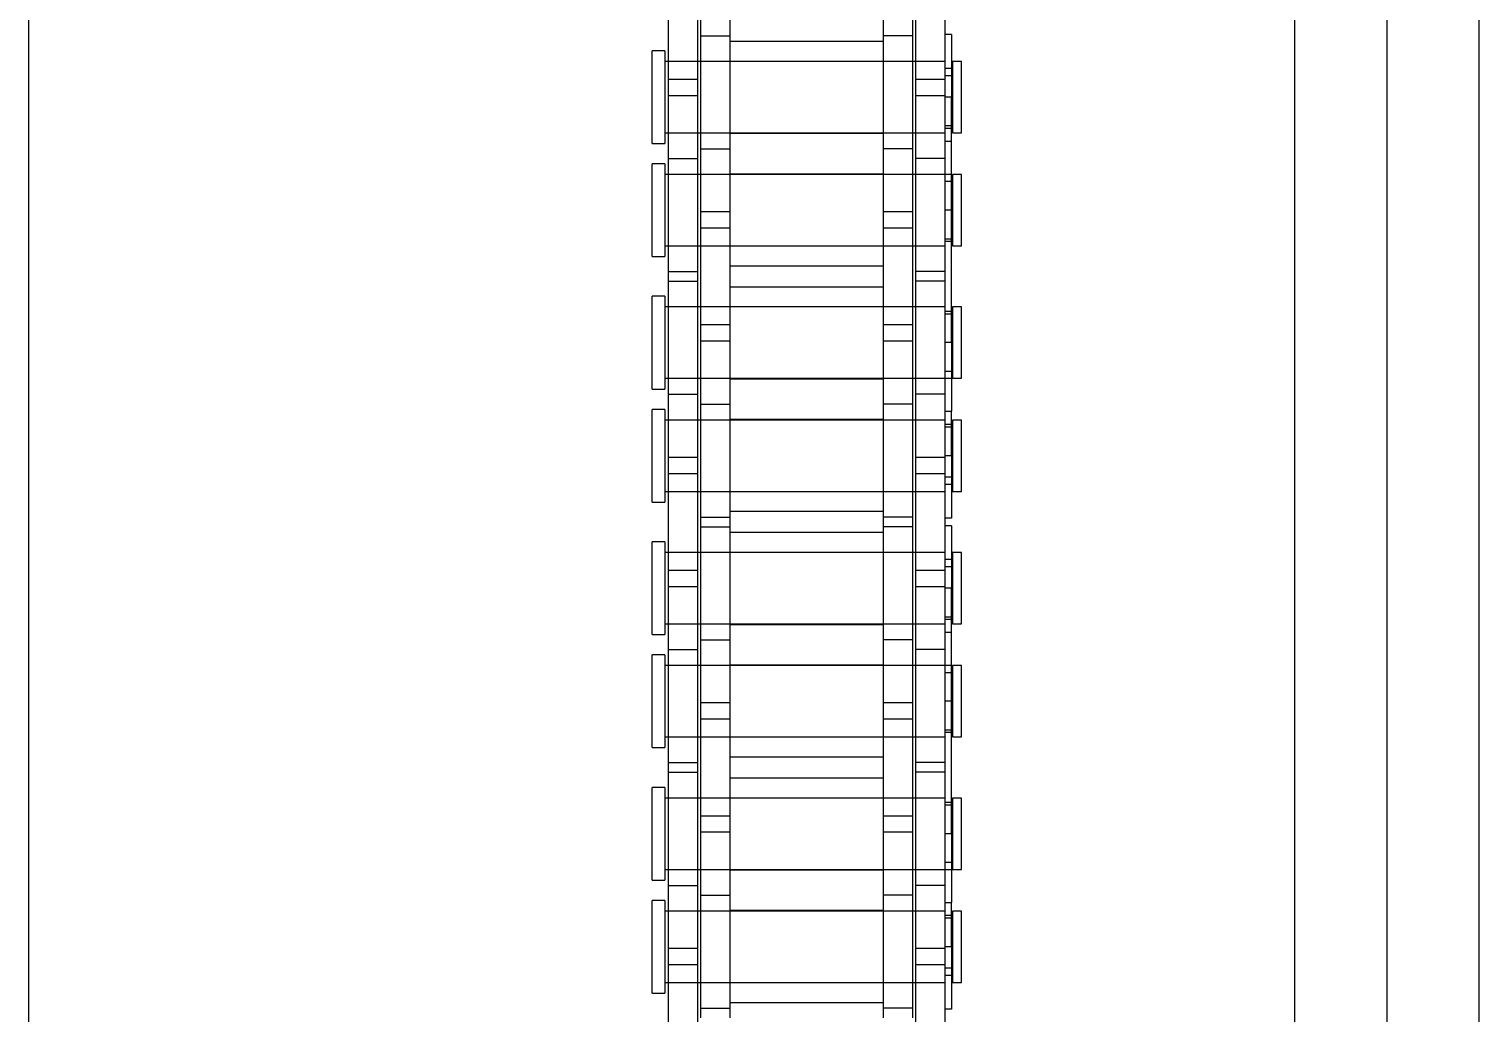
# Model space of a CAD drawing. Header units: metres. Extents: x 0 to 63075, y 0 to 44550.
# Drawn here: x 14171.9 to 14246.9, y 26893.3 to 26944.2 of the extents above; entities that cross this region are included whole.
import ezdxf

# ---------------------------------------------------------------- set-up
doc = ezdxf.new("R2010")
doc.units = ezdxf.units.M
doc.header["$LTSCALE"] = 75
doc.linetypes.add('HIDDEN2', pattern=[4.7625, 3.175, -1.5875])
for name, color, linetype in [('SDM', 7, 'Continuous'), ('SL4', 4, 'Continuous'), ('ST1', 7, 'HIDDEN2')]:
    doc.layers.add(name, color=color, linetype=linetype)

# ---------------------------------------------------------------- blocks, each defined once
blk = doc.blocks.new('A$Ca53c419a')
at = {"layer": 'SL4'}
for p, q in [((2339.738, 281.235), (3664.713, 281.235)), ((2339.738, 215.76), (3664.713, 215.76)), ((3664.713, 206.235), (2339.738, 206.235))]:
    blk.add_line(p, q, dxfattribs=at)
at = {"layer": 'ST1'}
for p, q in [((2464.529, 249), (2469.326, 249)), ((2464.529, 249), (2464.529, 248.342)), ((2469.326, 248.342), (2464.529, 248.342)), ((2465.083, 248.342), (2465.083, 233.843)), ((2468.773, 233.843), (2468.773, 248.342)), ((2469.326, 248.342), (2469.326, 249)), ((2470.377, 249), (2475.174, 249)), ((2470.377, 249), (2470.377, 248.342)), ((2475.174, 248.342), (2470.377, 248.342)), ((2470.931, 248.342), (2470.931, 233.843)), ((2474.621, 233.843), (2474.621, 248.342)), ((2475.174, 248.342), (2475.174, 249)), ((2477.229, 249), (2482.026, 249)), ((2477.229, 249), (2477.229, 248.342)), ((2482.026, 248.342), (2477.229, 248.342)), ((2477.783, 248.342), (2477.783, 233.843)), ((2481.473, 233.843), (2481.473, 248.342)), ((2482.026, 248.342), (2482.026, 249)), ((2483.077, 249), (2487.874, 249)), ((2483.077, 249), (2483.077, 248.342)), ((2487.874, 248.342), (2483.077, 248.342)), ((2483.631, 248.342), (2483.631, 233.843)), ((2487.321, 233.843), (2487.321, 248.342)), ((2487.874, 248.342), (2487.874, 249)), ((2489.929, 249), (2494.726, 249)), ((2489.929, 249), (2489.929, 248.342)), ((2494.726, 248.342), (2489.929, 248.342)), ((2490.483, 248.342), (2490.483, 233.843)), ((2494.173, 233.843), (2494.173, 248.342)), ((2494.726, 248.342), (2494.726, 249)), ((2495.777, 249), (2500.574, 249)), ((2495.777, 249), (2495.777, 248.342)), ((2500.574, 248.342), (2495.777, 248.342)), ((2496.331, 248.342), (2496.331, 233.843)), ((2500.021, 233.843), (2500.021, 248.342)), ((2500.574, 248.342), (2500.574, 249)), ((2502.629, 249), (2507.426, 249)), ((2502.629, 249), (2502.629, 248.342)), ((2507.426, 248.342), (2502.629, 248.342)), ((2503.183, 248.342), (2503.183, 233.843)), ((2506.873, 233.843), (2506.873, 248.342)), ((2507.426, 248.342), (2507.426, 249)), ((2508.477, 249), (2513.274, 249)), ((2508.477, 249), (2508.477, 248.342)), ((2513.274, 248.342), (2508.477, 248.342)), ((2509.031, 248.342), (2509.031, 233.843)), ((2512.721, 233.843), (2512.721, 248.342)), ((2513.274, 248.342), (2513.274, 249)), ((2456.901, 248.157), (2465.996, 248.157)), ((2465.083, 248.157), (2465.083, 246.637)), ((2465.996, 248.157), (2466.856, 248.157)), ((2465.996, 246.637), (2465.996, 248.157)), ((2466.856, 248.157), (2475.951, 248.157)), ((2466.856, 248.157), (2466.856, 246.637)), ((2468.773, 246.637), (2468.773, 248.157)), ((2470.103, 248.157), (2470.103, 246.637)), ((2470.931, 248.157), (2470.931, 246.637)), ((2474.621, 246.637), (2474.621, 248.157)), ((2475.951, 248.157), (2475.951, 246.637)), ((2475.951, 248.157), (2482.301, 248.157)), ((2476.453, 248.157), (2476.453, 246.637)), ((2477.783, 248.157), (2477.783, 246.637)), ((2481.473, 246.637), (2481.473, 248.157)), ((2482.301, 248.157), (2482.301, 246.637)), ((2482.301, 248.157), (2491.396, 248.157)), ((2483.631, 248.157), (2483.631, 246.637)), ((2485.548, 246.637), (2485.548, 248.157)), ((2486.408, 248.157), (2486.408, 246.637)), ((2487.321, 246.637), (2487.321, 248.157)), ((2490.483, 248.157), (2490.483, 246.637)), ((2491.396, 248.157), (2492.256, 248.157)), ((2491.396, 246.637), (2491.396, 248.157)), ((2492.256, 248.157), (2501.351, 248.157)), ((2492.256, 248.157), (2492.256, 246.637)), ((2494.173, 246.637), (2494.173, 248.157)), ((2495.503, 248.157), (2495.503, 246.637)), ((2496.331, 248.157), (2496.331, 246.637)), ((2500.021, 246.637), (2500.021, 248.157)), ((2501.351, 248.157), (2501.351, 246.637)), ((2501.351, 248.157), (2507.701, 248.157)), ((2501.853, 248.157), (2501.853, 246.637)), ((2503.183, 248.157), (2503.183, 246.637)), ((2506.873, 246.637), (2506.873, 248.157)), ((2507.701, 248.157), (2507.701, 246.637)), ((2507.701, 248.157), (2516.796, 248.157)), ((2509.031, 248.157), (2509.031, 246.637)), ((2510.948, 246.637), (2510.948, 248.157)), ((2511.808, 248.157), (2511.808, 246.637)), ((2512.721, 246.637), (2512.721, 248.157)), ((2456.901, 246.637), (2465.996, 246.637)), ((2463.251, 246.485), (2469.601, 246.485)), ((2463.753, 246.485), (2463.753, 244.965)), ((2465.083, 246.485), (2465.083, 244.965)), ((2465.996, 246.637), (2466.856, 246.637)), ((2466.856, 246.637), (2475.951, 246.637)), ((2468.773, 244.965), (2468.773, 246.485)), ((2469.601, 246.485), (2469.601, 244.965)), ((2469.601, 246.485), (2478.696, 246.485)), ((2470.931, 246.485), (2470.931, 244.965)), ((2472.848, 244.965), (2472.848, 246.485)), ((2473.708, 246.485), (2473.708, 244.965)), ((2474.621, 244.965), (2474.621, 246.485)), ((2475.951, 246.637), (2482.301, 246.637)), ((2477.783, 246.485), (2477.783, 244.965)), ((2478.696, 246.485), (2479.556, 246.485)), ((2478.696, 244.965), (2478.696, 246.485)), ((2479.556, 246.485), (2488.651, 246.485)), ((2479.556, 246.485), (2479.556, 244.965)), ((2481.473, 244.965), (2481.473, 246.485)), ((2482.301, 246.637), (2491.396, 246.637)), ((2482.803, 246.485), (2482.803, 244.965)), ((2483.631, 246.485), (2483.631, 244.965)), ((2487.321, 244.965), (2487.321, 246.485)), ((2488.651, 246.485), (2488.651, 244.965)), ((2488.651, 246.485), (2495.001, 246.485)), ((2489.153, 246.485), (2489.153, 244.965)), ((2490.483, 246.485), (2490.483, 244.965)), ((2491.396, 246.637), (2492.256, 246.637)), ((2492.256, 246.637), (2501.351, 246.637)), ((2494.173, 244.965), (2494.173, 246.485)), ((2495.001, 246.485), (2495.001, 244.965)), ((2495.001, 246.485), (2504.096, 246.485)), ((2496.331, 246.485), (2496.331, 244.965)), ((2498.248, 244.965), (2498.248, 246.485)), ((2499.108, 246.485), (2499.108, 244.965)), ((2500.021, 244.965), (2500.021, 246.485)), ((2501.351, 246.637), (2507.701, 246.637)), ((2503.183, 246.485), (2503.183, 244.965)), ((2504.096, 246.485), (2504.956, 246.485)), ((2504.096, 244.965), (2504.096, 246.485)), ((2504.956, 246.485), (2514.051, 246.485)), ((2504.956, 246.485), (2504.956, 244.965)), ((2506.873, 244.965), (2506.873, 246.485)), ((2507.701, 246.637), (2516.796, 246.637)), ((2508.203, 246.485), (2508.203, 244.965)), ((2509.031, 246.485), (2509.031, 244.965)), ((2512.721, 244.965), (2512.721, 246.485)), ((2514.051, 246.485), (2514.051, 244.965)), ((2514.051, 246.485), (2520.401, 246.485)), ((2463.251, 244.965), (2469.601, 244.965)), ((2464.036, 237.035), (2464.036, 244.965)), ((2465.083, 244.965), (2465.083, 237.035)), ((2468.773, 237.035), (2468.773, 244.965)), ((2468.816, 244.965), (2468.816, 237.035)), ((2469.601, 244.965), (2478.696, 244.965)), ((2470.888, 237.035), (2470.888, 244.965)), ((2470.931, 244.965), (2470.931, 237.035)), ((2474.621, 237.035), (2474.621, 244.965)), ((2475.668, 244.965), (2475.668, 237.035)), ((2476.736, 237.035), (2476.736, 244.965)), ((2477.783, 244.965), (2477.783, 237.035)), ((2478.696, 244.965), (2479.556, 244.965)), ((2479.556, 244.965), (2488.651, 244.965)), ((2481.473, 237.035), (2481.473, 244.965)), ((2481.516, 244.965), (2481.516, 237.035)), ((2483.588, 237.035), (2483.588, 244.965)), ((2483.631, 244.965), (2483.631, 237.035)), ((2487.321, 237.035), (2487.321, 244.965)), ((2488.368, 244.965), (2488.368, 237.035)), ((2488.651, 244.965), (2495.001, 244.965)), ((2489.436, 237.035), (2489.436, 244.965)), ((2490.483, 244.965), (2490.483, 237.035)), ((2494.173, 237.035), (2494.173, 244.965)), ((2494.216, 244.965), (2494.216, 237.035)), ((2495.001, 244.965), (2504.096, 244.965)), ((2496.288, 237.035), (2496.288, 244.965)), ((2496.331, 244.965), (2496.331, 237.035)), ((2500.021, 237.035), (2500.021, 244.965)), ((2501.068, 244.965), (2501.068, 237.035)), ((2502.136, 237.035), (2502.136, 244.965)), ((2503.183, 244.965), (2503.183, 237.035)), ((2504.096, 244.965), (2504.956, 244.965)), ((2504.956, 244.965), (2514.051, 244.965)), ((2506.873, 237.035), (2506.873, 244.965)), ((2506.916, 244.965), (2506.916, 237.035)), ((2508.988, 237.035), (2508.988, 244.965)), ((2509.031, 244.965), (2509.031, 237.035)), ((2512.721, 237.035), (2512.721, 244.965)), ((2513.768, 244.965), (2513.768, 237.035)), ((2514.051, 244.965), (2520.401, 244.965)), ((2463.251, 237.035), (2469.601, 237.035)), ((2463.753, 235.515), (2463.753, 237.035)), ((2465.083, 237.035), (2465.083, 235.515)), ((2468.773, 235.515), (2468.773, 237.035)), ((2469.601, 235.515), (2469.601, 237.035)), ((2469.601, 237.035), (2478.696, 237.035)), ((2470.931, 237.035), (2470.931, 235.515)), ((2472.848, 235.515), (2472.848, 237.035)), ((2473.708, 237.035), (2473.708, 235.515)), ((2474.621, 235.515), (2474.621, 237.035)), ((2477.783, 237.035), (2477.783, 235.515)), ((2478.696, 237.035), (2479.556, 237.035)), ((2478.696, 235.515), (2478.696, 237.035)), ((2479.556, 237.035), (2488.651, 237.035)), ((2479.556, 237.035), (2479.556, 235.515)), ((2481.473, 235.515), (2481.473, 237.035)), ((2482.803, 235.515), (2482.803, 237.035)), ((2483.631, 237.035), (2483.631, 235.515)), ((2487.321, 235.515), (2487.321, 237.035)), ((2488.651, 235.515), (2488.651, 237.035)), ((2488.651, 237.035), (2495.001, 237.035)), ((2489.153, 235.515), (2489.153, 237.035)), ((2490.483, 237.035), (2490.483, 235.515)), ((2494.173, 235.515), (2494.173, 237.035)), ((2495.001, 235.515), (2495.001, 237.035)), ((2495.001, 237.035), (2504.096, 237.035)), ((2496.331, 237.035), (2496.331, 235.515)), ((2498.248, 235.515), (2498.248, 237.035)), ((2499.108, 237.035), (2499.108, 235.515)), ((2500.021, 235.515), (2500.021, 237.035)), ((2503.183, 237.035), (2503.183, 235.515)), ((2504.096, 237.035), (2504.956, 237.035)), ((2504.096, 235.515), (2504.096, 237.035)), ((2504.956, 237.035), (2514.051, 237.035)), ((2504.956, 237.035), (2504.956, 235.515)), ((2506.873, 235.515), (2506.873, 237.035)), ((2508.203, 235.515), (2508.203, 237.035)), ((2509.031, 237.035), (2509.031, 235.515)), ((2512.721, 235.515), (2512.721, 237.035)), ((2514.051, 235.515), (2514.051, 237.035)), ((2514.051, 237.035), (2520.401, 237.035)), ((2463.251, 235.515), (2469.601, 235.515)), ((2469.601, 235.515), (2478.696, 235.515)), ((2478.696, 235.515), (2479.556, 235.515)), ((2479.556, 235.515), (2488.651, 235.515)), ((2488.651, 235.515), (2495.001, 235.515)), ((2495.001, 235.515), (2504.096, 235.515)), ((2504.096, 235.515), (2504.956, 235.515)), ((2504.956, 235.515), (2514.051, 235.515)), ((2514.051, 235.515), (2520.401, 235.515)), ((2456.901, 235.363), (2465.996, 235.363)), ((2465.083, 235.363), (2465.083, 233.843)), ((2465.996, 235.363), (2466.856, 235.363)), ((2465.996, 233.843), (2465.996, 235.363)), ((2466.856, 235.363), (2475.951, 235.363)), ((2466.856, 235.363), (2466.856, 233.843)), ((2468.773, 233.843), (2468.773, 235.363)), ((2470.103, 233.843), (2470.103, 235.363)), ((2470.931, 235.363), (2470.931, 233.511)), ((2474.621, 233.843), (2474.621, 235.363)), ((2475.951, 233.843), (2475.951, 235.363)), ((2475.951, 235.363), (2482.301, 235.363)), ((2476.453, 233.843), (2476.453, 235.363)), ((2477.783, 235.363), (2477.783, 233.843)), ((2481.473, 233.511), (2481.473, 235.363)), ((2482.301, 233.843), (2482.301, 235.363)), ((2482.301, 235.363), (2491.396, 235.363)), ((2483.631, 235.363), (2483.631, 233.843)), ((2485.548, 233.843), (2485.548, 235.363)), ((2486.408, 235.363), (2486.408, 233.843)), ((2487.321, 233.843), (2487.321, 235.363)), ((2490.483, 235.363), (2490.483, 233.843)), ((2491.396, 235.363), (2492.256, 235.363)), ((2491.396, 233.843), (2491.396, 235.363)), ((2492.256, 235.363), (2501.351, 235.363)), ((2492.256, 235.363), (2492.256, 233.843)), ((2494.173, 233.843), (2494.173, 235.363)), ((2495.503, 233.843), (2495.503, 235.363)), ((2496.331, 235.363), (2496.331, 233.511)), ((2500.021, 233.843), (2500.021, 235.363)), ((2501.351, 233.843), (2501.351, 235.363)), ((2501.351, 235.363), (2507.701, 235.363)), ((2501.853, 233.843), (2501.853, 235.363)), ((2503.183, 235.363), (2503.183, 233.843)), ((2506.873, 233.511), (2506.873, 235.363)), ((2507.701, 233.843), (2507.701, 235.363)), ((2507.701, 235.363), (2516.796, 235.363)), ((2509.031, 235.363), (2509.031, 233.843)), ((2510.948, 233.843), (2510.948, 235.363)), ((2511.808, 235.363), (2511.808, 233.843)), ((2512.721, 233.843), (2512.721, 235.363)), ((2456.901, 233.843), (2465.996, 233.843)), ((2463.697, 233.511), (2463.697, 233.843)), ((2466.928, 233.511), (2463.697, 233.511)), ((2468.773, 233.474), (2465.083, 233.474)), ((2465.083, 233.474), (2465.083, 233)), ((2465.452, 233.843), (2465.452, 233.474)), ((2465.821, 233.511), (2465.821, 233.843)), ((2465.996, 233.843), (2466.856, 233.843)), ((2466.856, 233.843), (2475.951, 233.843)), ((2466.928, 233.511), (2466.928, 233.843)), ((2466.928, 233.511), (2469.224, 233.511)), ((2468.404, 233.474), (2468.404, 233.843)), ((2468.547, 233.511), (2468.547, 233.843)), ((2468.773, 233), (2468.773, 233.474)), ((2469.224, 233.843), (2469.224, 233.511)), ((2472.776, 233.511), (2469.224, 233.511)), ((2474.621, 233.474), (2470.931, 233.474)), ((2470.931, 233.474), (2470.931, 233)), ((2471.3, 233.843), (2471.3, 233.474)), ((2472.776, 233.511), (2472.776, 233.843)), ((2472.776, 233.511), (2485.476, 233.511)), ((2474.252, 233.474), (2474.252, 233.843)), ((2474.395, 233.511), (2474.395, 233.843)), ((2474.621, 233), (2474.621, 233.474)), ((2475.951, 233.843), (2482.301, 233.843)), ((2481.473, 233.474), (2477.783, 233.474)), ((2477.783, 233.474), (2477.783, 233)), ((2478.009, 233.511), (2478.009, 233.843)), ((2478.152, 233.843), (2478.152, 233.474)), ((2479.628, 233.511), (2479.628, 233.843)), ((2481.104, 233.474), (2481.104, 233.843)), ((2481.473, 233), (2481.473, 233.474)), ((2482.301, 233.843), (2491.396, 233.843)), ((2483.18, 233.511), (2483.18, 233.843)), ((2487.321, 233.474), (2483.631, 233.474)), ((2483.631, 233.474), (2483.631, 233)), ((2483.857, 233.511), (2483.857, 233.843)), ((2484, 233.843), (2484, 233.474)), ((2485.476, 233.511), (2485.476, 233.843)), ((2488.707, 233.511), (2485.476, 233.511)), ((2486.583, 233.511), (2486.583, 233.843)), ((2486.952, 233.474), (2486.952, 233.843)), ((2487.321, 233), (2487.321, 233.474)), ((2488.707, 233.511), (2488.707, 233.843)), ((2489.097, 233.511), (2489.097, 233.843)), ((2492.328, 233.511), (2489.097, 233.511)), ((2494.173, 233.474), (2490.483, 233.474)), ((2490.483, 233.474), (2490.483, 233)), ((2490.852, 233.843), (2490.852, 233.474)), ((2491.221, 233.511), (2491.221, 233.843)), ((2491.396, 233.843), (2492.256, 233.843)), ((2492.256, 233.843), (2501.351, 233.843)), ((2492.328, 233.511), (2492.328, 233.843)), ((2492.328, 233.511), (2494.624, 233.511)), ((2493.804, 233.474), (2493.804, 233.843)), ((2493.947, 233.511), (2493.947, 233.843)), ((2494.173, 233), (2494.173, 233.474)), ((2494.624, 233.843), (2494.624, 233.511)), ((2498.176, 233.511), (2494.624, 233.511)), ((2500.021, 233.474), (2496.331, 233.474)), ((2496.331, 233.474), (2496.331, 233)), ((2496.7, 233.843), (2496.7, 233.474)), ((2498.176, 233.511), (2498.176, 233.843)), ((2498.176, 233.511), (2510.876, 233.511)), ((2499.652, 233.474), (2499.652, 233.843)), ((2499.795, 233.511), (2499.795, 233.843)), ((2500.021, 233), (2500.021, 233.474)), ((2501.351, 233.843), (2507.701, 233.843)), ((2506.873, 233.474), (2503.183, 233.474)), ((2503.183, 233.474), (2503.183, 233)), ((2503.409, 233.511), (2503.409, 233.843)), ((2503.552, 233.843), (2503.552, 233.474)), ((2505.028, 233.511), (2505.028, 233.843)), ((2506.504, 233.474), (2506.504, 233.843)), ((2506.873, 233), (2506.873, 233.474)), ((2507.701, 233.843), (2516.796, 233.843)), ((2508.58, 233.511), (2508.58, 233.843)), ((2512.721, 233.474), (2509.031, 233.474)), ((2509.031, 233.474), (2509.031, 233)), ((2509.257, 233.511), (2509.257, 233.843)), ((2509.4, 233.843), (2509.4, 233.474)), ((2510.876, 233.511), (2510.876, 233.843)), ((2514.107, 233.511), (2510.876, 233.511)), ((2511.983, 233.511), (2511.983, 233.843)), ((2512.352, 233.474), (2512.352, 233.843)), ((2512.721, 233), (2512.721, 233.474)), ((2514.107, 233.511), (2514.107, 233.843)), ((2465.083, 233), (2468.773, 233)), ((2470.931, 233), (2474.621, 233)), ((2477.783, 233), (2481.473, 233)), ((2483.631, 233), (2487.321, 233)), ((2490.483, 233), (2494.173, 233)), ((2496.331, 233), (2500.021, 233)), ((2503.183, 233), (2506.873, 233)), ((2509.031, 233), (2512.721, 233)), ((2339.738, 215.76), (3664.713, 215.76)), ((3664.713, 210.998), (2339.738, 210.998))]:
    blk.add_line(p, q, dxfattribs=at)

msp = doc.modelspace()

# ---------------------------------------------------------------- block references
at = {"layer": 'SDM', "rotation": 90}
msp.add_blockref('A$Ca53c419a', (14453.134, 24429.769), dxfattribs=at)

doc.saveas('drawing.dxf')
